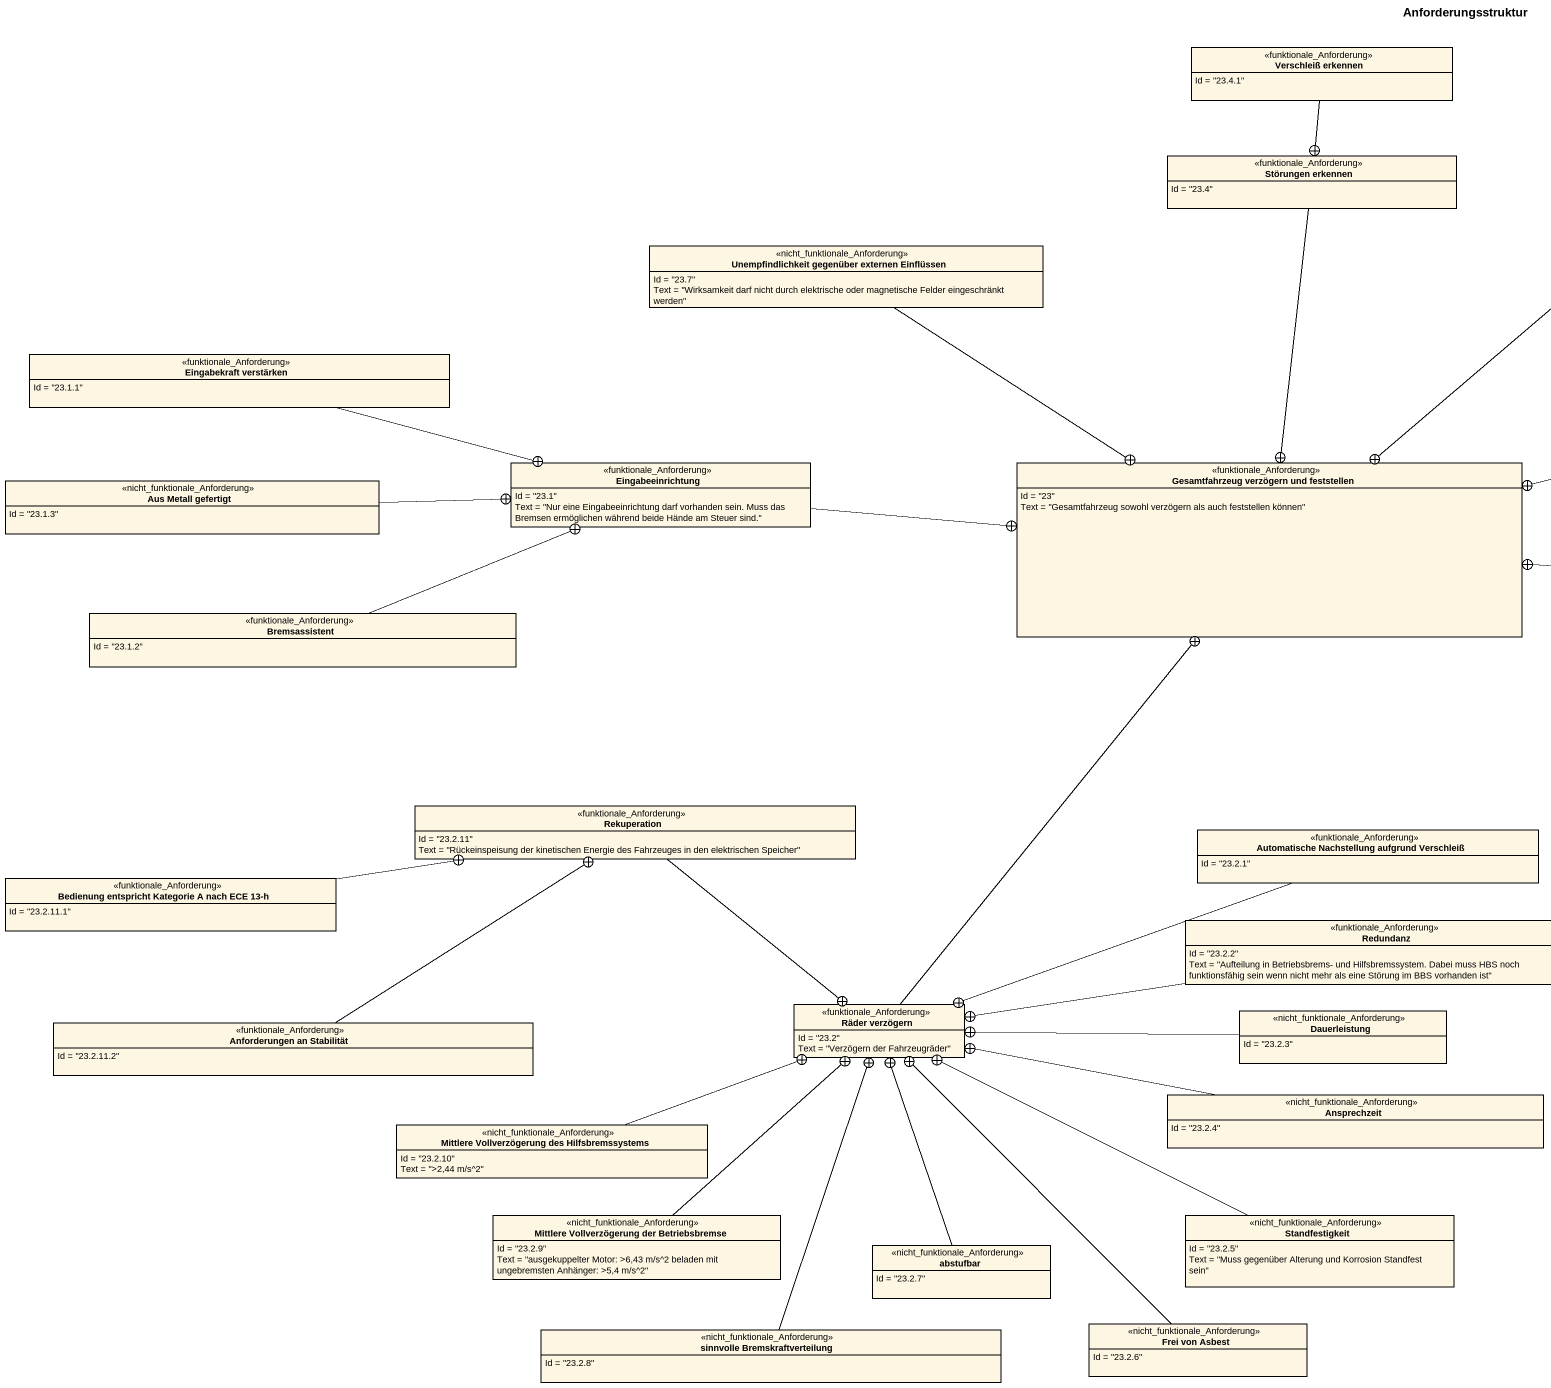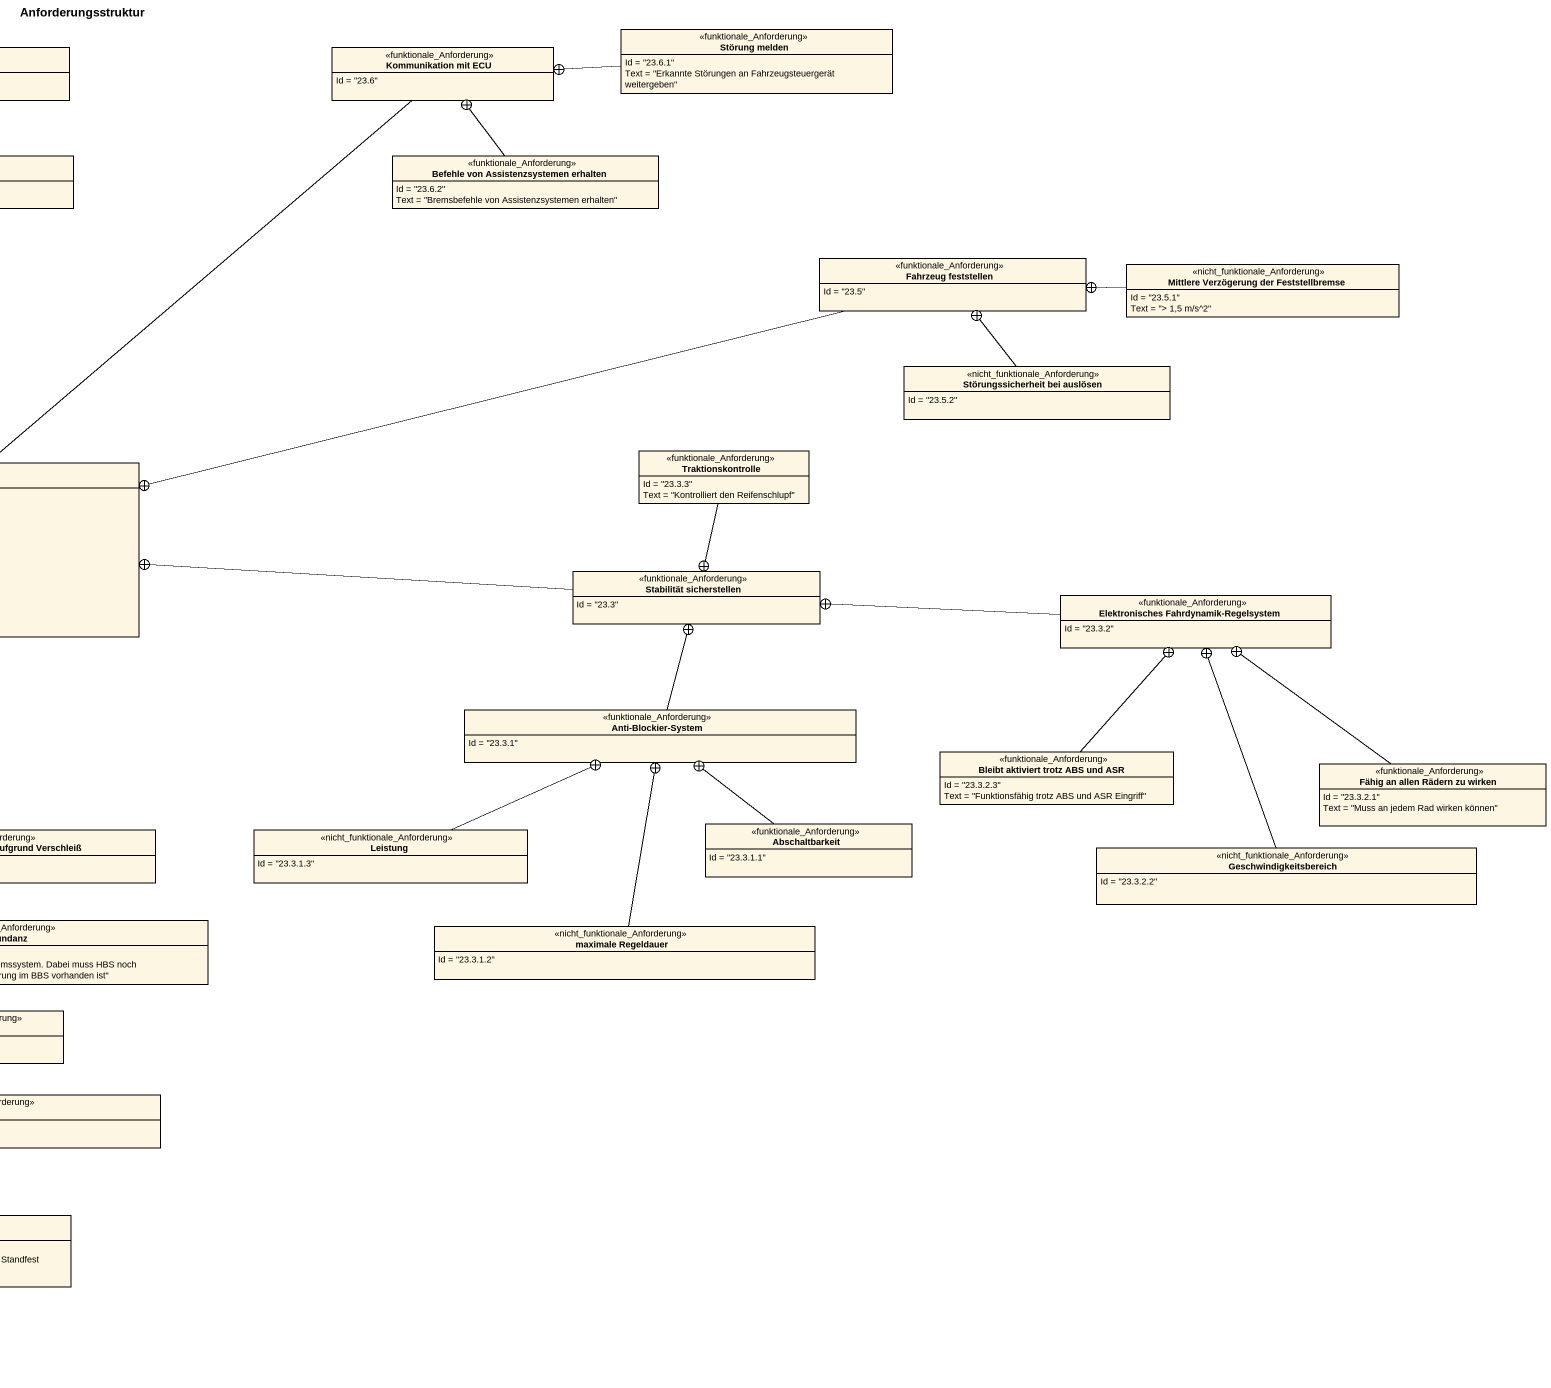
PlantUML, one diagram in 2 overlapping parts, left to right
@startuml
title Anforderungsstruktur
hide circle
hide empty members
class "Störung melden" as Störung_melden <<funktionale_Anforderung>> {
  Id = "23.6.1"
  Text = "Erkannte Störungen an Fahrzeugsteuergerät weitergeben"
}
class "Verschleiß erkennen" as Verschleiß_erkennen <<funktionale_Anforderung>> {
  Id = "23.4.1"
}
class "Kommunikation mit ECU" as Kommunikation_mit_ECU <<funktionale_Anforderung>> {
  Id = "23.6"
}
class "Störungen erkennen" as Störungen_erkennen <<funktionale_Anforderung>> {
  Id = "23.4"
}
class "Befehle von Assistenzsystemen erhalten" as Befehle_von <<funktionale_Anforderung>> {
  Id = "23.6.2"
  Text = "Bremsbefehle von Assistenzsystemen erhalten"
}
class "Unempfindlichkeit gegenüber externen Einflüssen" as Unempfindlichkeit_gegenüber <<nicht_funktionale_Anforderung>> {
  Id = "23.7"
  Text = "Wirksamkeit darf nicht durch elektrische oder magnetische Felder eingeschränkt werden"
}
class "Fahrzeug feststellen" as Fahrzeug_feststellen <<funktionale_Anforderung>> {
  Id = "23.5"
}
class "Mittlere Verzögerung der Feststellbremse" as Mittlere_Verzögerung_der <<nicht_funktionale_Anforderung>> {
  Id = "23.5.1"
  Text = "> 1,5 m/s^2"
}
class "Eingabekraft verstärken" as Eingabekraft_verstärken <<funktionale_Anforderung>> {
  Id = "23.1.1"
}
class "Störungssicherheit bei auslösen" as Störungssicherheit_bei <<nicht_funktionale_Anforderung>> {
  Id = "23.5.2"
}
class Traktionskontrolle <<funktionale_Anforderung>> {
  Id = "23.3.3"
  Text = "Kontrolliert den Reifenschlupf"
}
class "Aus Metall gefertigt" as Aus_Metall_gefertigt <<nicht_funktionale_Anforderung>> {
  Id = "23.1.3"
}
class Eingabeeinrichtung <<funktionale_Anforderung>> {
  Id = "23.1"
  Text = "Nur eine Eingabeeinrichtung darf vorhanden sein. Muss das Bremsen ermöglichen während beide Hände am Steuer sind."
}
class "Gesamtfahrzeug verzögern und feststellen" as Gesamtfahrzeug_verzögern <<funktionale_Anforderung>> {
  Id = "23"
  Text = "Gesamtfahrzeug sowohl verzögern als auch feststellen können"
}
class "Stabilität sicherstellen" as Stabilität_sicherstellen <<funktionale_Anforderung>> {
  Id = "23.3"
}
class Bremsassistent <<funktionale_Anforderung>> {
  Id = "23.1.2"
}
class "Elektronisches Fahrdynamik-Regelsystem" as Elektronisches_Fahrdynamik <<funktionale_Anforderung>> {
  Id = "23.3.2"
}
class "Anti-Blockier-System" as Anti_Blockier_System <<funktionale_Anforderung>> {
  Id = "23.3.1"
}
class "Bleibt aktiviert trotz ABS und ASR" as Bleibt_aktiviert_trotz_ABS <<funktionale_Anforderung>> {
  Id = "23.3.2.3"
  Text = "Funktionsfähig trotz ABS und ASR Eingriff"
}
class "Fähig an allen Rädern zu wirken" as Fähig_an_allen_Rädern_zu <<funktionale_Anforderung>> {
  Id = "23.3.2.1"
  Text = "Muss an jedem Rad wirken können"
}
class Rekuperation <<funktionale_Anforderung>> {
  Id = "23.2.11"
  Text = "Rückeinspeisung der kinetischen Energie des Fahrzeuges in den elektrischen Speicher"
}
class "Automatische Nachstellung aufgrund Verschleiß" as Automatische_Nachstellung <<funktionale_Anforderung>> {
  Id = "23.2.1"
}
class Leistung <<nicht_funktionale_Anforderung>> {
  Id = "23.3.1.3"
}
class Abschaltbarkeit <<funktionale_Anforderung>> {
  Id = "23.3.1.1"
}
class "Bedienung entspricht Kategorie A nach ECE 13-h" as Bedienung_entspricht <<funktionale_Anforderung>> {
  Id = "23.2.11.1"
}
class Geschwindigkeitsbereich <<nicht_funktionale_Anforderung>> {
  Id = "23.3.2.2"
}
class Redundanz <<funktionale_Anforderung>> {
  Id = "23.2.2"
  Text = "Aufteilung in Betriebsbrems- und Hilfsbremssystem. Dabei muss HBS noch funktionsfähig sein wenn nicht mehr als eine Störung im BBS vorhanden ist"
}
class "maximale Regeldauer" as maximale_Regeldauer <<nicht_funktionale_Anforderung>> {
  Id = "23.3.1.2"
}
class "Anforderungen an Stabilität" as Anforderungen_an_Stabilität <<funktionale_Anforderung>> {
  Id = "23.2.11.2"
}
class "Räder verzögern" as Räder_verzögern <<funktionale_Anforderung>> {
  Id = "23.2"
  Text = "Verzögern der Fahrzeugräder"
}
class Dauerleistung <<nicht_funktionale_Anforderung>> {
  Id = "23.2.3"
}
class Ansprechzeit <<nicht_funktionale_Anforderung>> {
  Id = "23.2.4"
}
class "Mittlere Vollverzögerung des Hilfsbremssystems" as Mittlere_Vollverzögerung <<nicht_funktionale_Anforderung>> {
  Id = "23.2.10"
  Text = ">2,44 m/s^2"
}
class "Mittlere Vollverzögerung der Betriebsbremse" as Mittlere_Vollverzögerung_2 <<nicht_funktionale_Anforderung>> {
  Id = "23.2.9"
  Text = "ausgekuppelter Motor: >6,43 m/s^2 beladen mit ungebremsten Anhänger: >5,4 m/s^2"
}
class Standfestigkeit <<nicht_funktionale_Anforderung>> {
  Id = "23.2.5"
  Text = "Muss gegenüber Alterung und Korrosion Standfest sein"
}
class abstufbar <<nicht_funktionale_Anforderung>> {
  Id = "23.2.7"
}
class "sinnvolle Bremskraftverteilung" as sinnvolle <<nicht_funktionale_Anforderung>> {
  Id = "23.2.8"
}
class "Frei von Asbest" as Frei_von_Asbest <<nicht_funktionale_Anforderung>> {
  Id = "23.2.6"
}
Störung_melden -left-+ Kommunikation_mit_ECU
Verschleiß_erkennen --+ Störungen_erkennen
Kommunikation_mit_ECU --+ Gesamtfahrzeug_verzögern
Störungen_erkennen --+ Gesamtfahrzeug_verzögern
Befehle_von -up-+ Kommunikation_mit_ECU
Unempfindlichkeit_gegenüber --+ Gesamtfahrzeug_verzögern
Fahrzeug_feststellen -left-+ Gesamtfahrzeug_verzögern
Mittlere_Verzögerung_der -left-+ Fahrzeug_feststellen
Eingabekraft_verstärken -right-+ Eingabeeinrichtung
Störungssicherheit_bei -up-+ Fahrzeug_feststellen
Traktionskontrolle --+ Stabilität_sicherstellen
Aus_Metall_gefertigt -right-+ Eingabeeinrichtung
Eingabeeinrichtung -right-+ Gesamtfahrzeug_verzögern
Stabilität_sicherstellen -left-+ Gesamtfahrzeug_verzögern
Bremsassistent -right-+ Eingabeeinrichtung
Elektronisches_Fahrdynamik -left-+ Stabilität_sicherstellen
Anti_Blockier_System -up-+ Stabilität_sicherstellen
Bleibt_aktiviert_trotz_ABS -up-+ Elektronisches_Fahrdynamik
Fähig_an_allen_Rädern_zu -up-+ Elektronisches_Fahrdynamik
Rekuperation --+ Räder_verzögern
Automatische_Nachstellung -left-+ Räder_verzögern
Leistung -right-+ Anti_Blockier_System
Abschaltbarkeit -up-+ Anti_Blockier_System
Bedienung_entspricht -right-+ Rekuperation
Geschwindigkeitsbereich -up-+ Elektronisches_Fahrdynamik
Redundanz -left-+ Räder_verzögern
maximale_Regeldauer -up-+ Anti_Blockier_System
Anforderungen_an_Stabilität -up-+ Rekuperation
Räder_verzögern -up-+ Gesamtfahrzeug_verzögern
Dauerleistung -left-+ Räder_verzögern
Ansprechzeit -left-+ Räder_verzögern
Mittlere_Vollverzögerung -right-+ Räder_verzögern
Mittlere_Vollverzögerung_2 -up-+ Räder_verzögern
Standfestigkeit -left-+ Räder_verzögern
abstufbar -up-+ Räder_verzögern
sinnvolle -up-+ Räder_verzögern
Frei_von_Asbest -up-+ Räder_verzögern
@enduml
